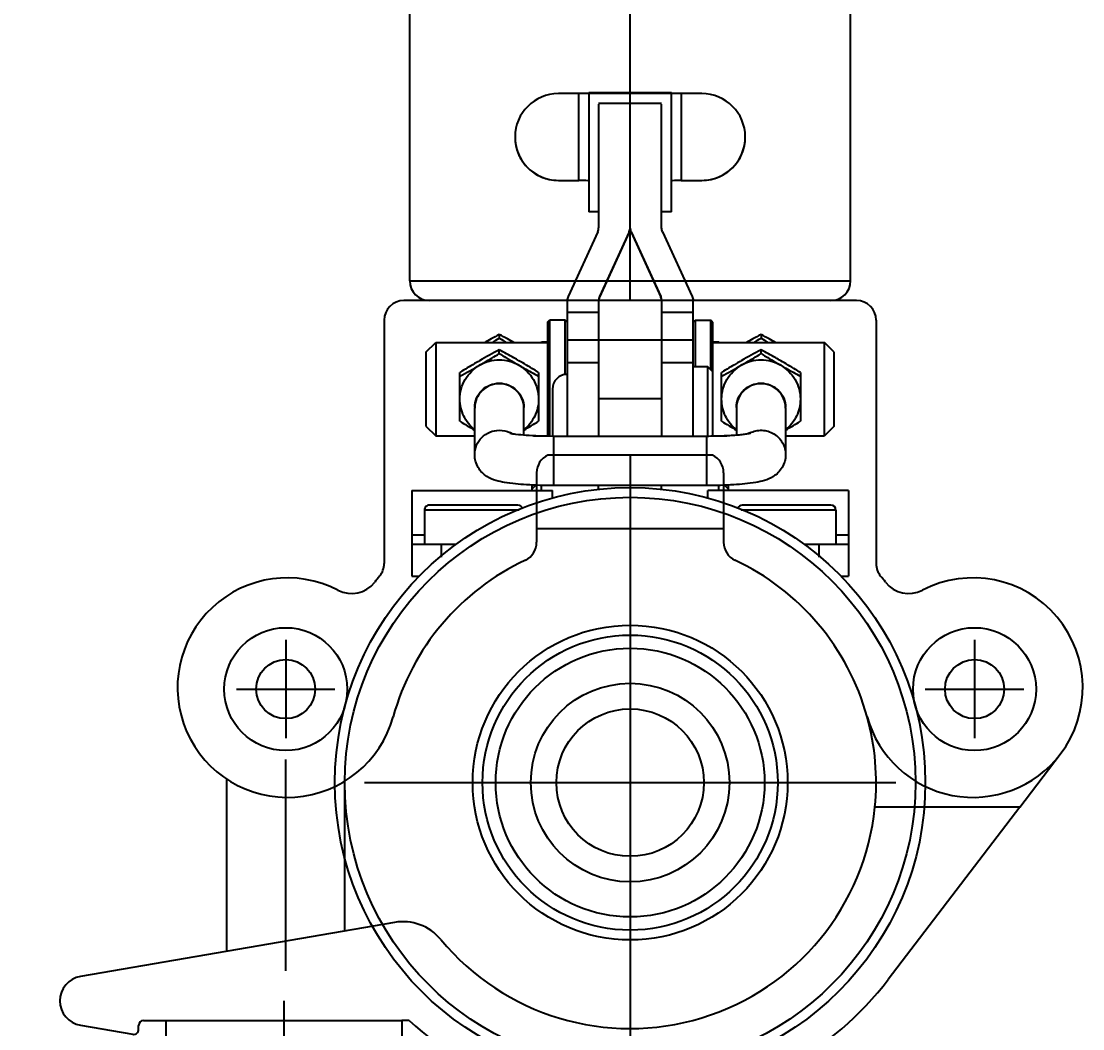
# Model space of a CAD drawing. Header units: millimetres. Extents: x -73584 to -37571, y -61249 to -50748.
# Drawn here: x -54596.2 to -54488.3, y -59535.2 to -59432.8 of the extents above; entities that cross this region are included whole.
import ezdxf

# ---------------------------------------------------------------- set-up
doc = ezdxf.new("R2010")
doc.units = ezdxf.units.MM
doc.header["$LTSCALE"] = 200
doc.header["$PDSIZE"] = -1
doc.linetypes.add('DOT_CENTER', pattern=[14, 12, -1, 0, -1])
doc.layers.add('1', color=7, linetype='Continuous')
doc.layers.add('DIM', color=3, linetype='Continuous')
doc.styles.add('TSSD_Dimension', font='tssdeng.shx', dxfattribs={"width": 0.7, "bigfont": 'hztxt.shx'})
doc.dimstyles.new('TSSD_20_20', dxfattribs={"dimtxt": 60, "dimasz": 20, "dimexe": 20, "dimexo": 50, "dimgap": 20, "dimtad": 1, "dimdec": 0, "dimzin": 0, "dimdsep": 46, "dimtxsty": 'TSSD_Dimension', "dimblk": 'ARCHTICK', "dimcen": 0, "dimdle": 20, "dimclrt": 7, "dimadec": 0, "dimazin": 0, "dimtfac": 1, "dimtdec": 0, "dimtix": 1, "dimtmove": 2, "dimatfit": 3, "dimfxl": 1, "dimtolj": 1, "dimtzin": 0, "dimarcsym": 0})

# ---------------------------------------------------------------- blocks, each defined once
blk = doc.blocks.new('2203')
at = {"color": 7, "linetype": 'Continuous'}
for p, q in [((-55408.95297301494, -57096.41924134453), (-55411.04278094097, -57096.41924058507)), ((-55408.95297621789, -57105.23960696259), (-55408.95297301494, -57096.41924134453)), ((-55407.98723319128, -57096.41772400442), (-55408.95297301494, -57096.41924134453)), ((-55407.95297301342, -57096.41719214111), (-55407.98723319128, -57096.41772400442)), ((-55407.95297299056, -57096.33538057752), (-55407.95297738731, -57108.44118501459)), ((-55399.55297298846, -57096.33538353409), (-55407.95297299056, -57096.33538048354)), ((-55399.55297301132, -57096.39770850723), (-55407.95297301342, -57096.39770545669)), ((-55399.55297738775, -57108.44118806767), (-55399.55297298846, -57096.33538362807)), ((-55399.51870772807, -57096.417727121), (-55399.55297301387, -57096.41719519419)), ((-55398.55297301488, -57096.41924512151), (-55399.51870772807, -57096.417727121)), ((-55398.55297301488, -57096.41924512151), (-55398.55297621783, -57105.23961074212)), ((-55396.4631650863, -57096.41924588098), (-55398.55297301488, -57096.41924512151)), ((-55406.95297340814, -57097.48653492241), (-55406.95297797761, -57110.04812660893)), ((-55406.95297337513, -57097.39901957039), (-55400.55297337606, -57097.39902189702)), ((-55400.55297797601, -57110.04812890509), (-55400.55297340908, -57097.48653724905)), ((-55411.04278414647, -57105.23960620313), (-55408.95297621789, -57105.23960696259)), ((-55398.55297621783, -57105.23961074212), (-55396.46316829178, -57105.23961150158)), ((-55406.9529773934, -57108.44118537781), (-55407.95297738731, -57108.44118501459)), ((-55399.55297738775, -57108.44118806767), (-55400.55297739181, -57108.44118770445)), ((-55407.04350367413, -57110.46292579712), (-55410.06245521559, -57117.05423191343)), ((-55403.84350343711, -57110.46292643973), (-55406.86245499889, -57117.05423260178)), ((-55403.84350345234, -57110.5155410716), (-55406.86245501667, -57117.11245355974)), ((-55403.84350345234, -57110.5155410716), (-55403.84350343711, -57110.46292643973)), ((-55403.66245258, -57110.46292702646), (-55400.64350604489, -57117.05423486744)), ((-55403.66245258, -57110.46292702646), (-55403.66245259525, -57110.51554165835)), ((-55403.66245259525, -57110.51554165582), (-55400.64350606521, -57117.11245581782)), ((-55400.46245281797, -57110.46292766909), (-55397.44350604662, -57117.05423602569)), ((-55410.15298067335, -57117.46933179697), (-55410.15298568731, -57131.25998382444)), ((-55406.95298067255, -57117.46933296028), (-55406.95298568651, -57131.25998498778)), ((-55406.86245499889, -57117.05423260178), (-55406.86245501667, -57117.11245355974)), ((-55400.64350606267, -57117.11245582543), (-55400.64350604489, -57117.05423486744)), ((-55400.55298067348, -57117.46933528693), (-55400.55298569253, -57131.25998731441)), ((-55397.35298568665, -57131.25998847519), (-55397.35298067269, -57117.46933644771)), ((-55406.95298111197, -57118.6720327596), (-55410.15298111022, -57118.6720315963)), ((-55397.35298111211, -57118.67203624703), (-55400.55298111036, -57118.67203508625)), ((-55412.15298146887, -57119.66266622666), (-55412.15298568273, -57131.25306255559)), ((-55412.15298146887, -57119.66266622666), (-55411.95298139643, -57119.462666299)), ((-55411.95298139643, -57119.46266629645), (-55411.95298568395, -57131.25536947248)), ((-55410.35298139857, -57119.46266688065), (-55411.95298139643, -57119.462666299)), ((-55410.35298340263, -57124.97968597359), (-55410.35298139857, -57119.46266687812)), ((-55410.15298147091, -57119.66266695309), (-55410.35298139857, -57119.46266688065)), ((-55397.35298147025, -57119.66267160384), (-55397.15298139781, -57119.46267167616)), ((-55397.15298139781, -57119.46267167871), (-55397.15298312246, -57124.20999249393)), ((-55397.15298139781, -57119.46267167616), (-55395.5529813974, -57119.46267225783)), ((-55395.55298323129, -57124.50999307757), (-55395.5529813974, -57119.46267226038)), ((-55395.35298146975, -57119.66267233027), (-55395.5529813974, -57119.46267225783)), ((-55395.35298568614, -57131.25302479088), (-55395.35298146975, -57119.66267233027)), ((-55417.05298154184, -57120.90323605945), (-55417.05298168154, -57121.28361799109)), ((-55390.45298154154, -57120.90324572415), (-55390.45298168124, -57121.28362765579)), ((-55424.5029825778, -57122.71266173955), (-55423.50298221561, -57121.71266210125)), ((-55423.50298221561, -57121.71266210125), (-55423.50298566747, -57131.212662103)), ((-55423.50298221561, -57121.71266210125), (-55412.15298221563, -57121.71266622621)), ((-55412.80567006697, -57121.71266598999), (-55412.75299855178, -57121.65999447481)), ((-55412.75299855178, -57121.65999447481), (-55412.1529821953, -57121.65999447481)), ((-55412.75299855178, -57121.65999447481), (-55412.75299855178, -57121.71266600777)), ((-55406.95298213304, -57121.48239843682), (-55410.1529821313, -57121.48239727348)), ((-55406.95298212543, -57121.45998819208), (-55400.55298212891, -57121.45999051871)), ((-55397.35298213318, -57121.48240192423), (-55400.55298213144, -57121.48240076091)), ((-55395.35298219619, -57121.65999446973), (-55394.75299855236, -57121.65999446973)), ((-55395.3529822165, -57121.71267232984), (-55384.00298221399, -57121.71267645479)), ((-55394.75299855236, -57121.65999446973), (-55394.70032045605, -57121.71267256606)), ((-55394.75299855236, -57121.71267254827), (-55394.75299855236, -57121.65999446973)), ((-55384.00298566584, -57131.21267645399), (-55384.00298221399, -57121.71267645479)), ((-55383.00298257823, -57122.71267681699), (-55384.00298221399, -57121.71267645479)), ((-55424.5029825778, -57122.71277454857), (-55424.50298530322, -57130.21254892923)), ((-55417.05298300489, -57122.84660855827), (-55417.05298286518, -57122.46622662663)), ((-55390.45298300458, -57122.84661822297), (-55390.45298286488, -57122.46623629133)), ((-55383.00298530364, -57130.21255798941), (-55383.00298257823, -57122.71279564581)), ((-55410.15298296188, -57123.75959379352), (-55406.95298296108, -57123.75959495683)), ((-55400.55298296202, -57123.75959728093), (-55397.35298296122, -57123.75959844425)), ((-55395.85298312659, -57124.20999296383), (-55397.35298312633, -57124.20999241772)), ((-55395.8529856869, -57131.25882828447), (-55395.85298312659, -57124.20999296383)), ((-55395.35298330616, -57124.70999314493), (-55395.85298312659, -57124.20999296383)), ((-55421.05298502772, -57129.72822023824), (-55421.05298381107, -57124.76009638228)), ((-55413.05298362618, -57124.76009858192), (-55413.05298482506, -57129.72822245058)), ((-55394.45298502743, -57129.72822990295), (-55394.45298381077, -57124.76010604698)), ((-55386.45298362587, -57124.76010824664), (-55386.45298482476, -57129.72823211528)), ((-55411.65298394205, -57126.46000919531), (-55411.65298568705, -57131.25882985419)), ((-55400.55298431331, -57127.45998988774), (-55406.95298430475, -57127.45998756366)), ((-55419.5529863691, -57133.12320647341), (-55419.55298464699, -57128.39950164855)), ((-55414.55298564777, -57131.14719258445), (-55414.552984647, -57128.39950346719)), ((-55392.95298464668, -57128.39951131579), (-55392.95298564744, -57131.14731355957)), ((-55387.9529846467, -57128.39951313189), (-55387.95298636882, -57133.12321795422)), ((-55424.50298530322, -57130.21266173825), (-55423.50298566747, -57131.212662103)), ((-55383.00298530364, -57130.21267681823), (-55384.00298566584, -57131.21267645399)), ((-55423.50298566747, -57131.212662103), (-55419.55298567061, -57131.21266353809)), ((-55413.56816108199, -57131.21266571232), (-55412.15298566749, -57131.21266622541)), ((-55412.75299854924, -57131.24202842729), (-55412.75299854924, -57131.21266600697)), ((-55411.55298569147, -57131.2599833139), (-55411.55298750756, -57136.25998331389)), ((-55395.95298569265, -57131.25998898318), (-55411.55298569147, -57131.2599833139)), ((-55395.95298750875, -57136.25998898317), (-55395.95298569265, -57131.25998898318)), ((-55395.35298567091, -57131.21267232903), (-55393.93466432163, -57131.21267284465)), ((-55394.75299854983, -57131.24206314146), (-55394.75299854983, -57131.21267254747)), ((-55387.95298567286, -57131.21267501888), (-55384.00298566584, -57131.21267645399)), ((-55413.75299854823, -57136.20809734958), (-55413.75299854823, -57136.75998893567)), ((-55413.33603793943, -57136.22360214459), (-55413.75299855076, -57136.6244104108)), ((-55412.75299854924, -57136.75998929889), (-55412.75299854924, -57136.24528262701)), ((-55395.95298750875, -57136.25998898317), (-55411.55298750756, -57136.25998331389)), ((-55406.95298766771, -57136.7118326007), (-55406.95298750261, -57136.25998498775)), ((-55400.55298767373, -57136.71183493495), (-55400.55298750862, -57136.25998731438)), ((-55394.75299854983, -57136.75999583684), (-55394.75299854983, -57136.24518161883)), ((-55393.7529985483, -57136.6244104057), (-55394.16988823777, -57136.22367031819)), ((-55393.7529985483, -57136.75999620261), (-55393.7529985483, -57136.20829099918)), ((-55425.95298768388, -57136.75998450083), (-55425.95299084873, -57145.4599809743)), ((-55425.95298768388, -57136.75998450083), (-55411.65298768348, -57136.75998969768)), ((-55411.65298798829, -57137.59925963204), (-55411.65298768348, -57136.7599897002)), ((-55381.55298768294, -57136.76000063492), (-55395.85298768335, -57136.75999543808)), ((-55395.85298798814, -57137.59926540037), (-55395.85298768335, -57136.75999544061)), ((-55381.55298768294, -57136.76000063492), (-55381.55299084778, -57145.45999710839)), ((-55415.15298823237, -57138.25998525495), (-55424.15298823081, -57138.25998198597)), ((-55383.35298823076, -57138.25999680941), (-55392.35298823175, -57138.25999354044)), ((-55424.65298841191, -57138.75998180385), (-55424.65298968444, -57142.25998180408)), ((-55415.03139099778, -57138.75998510331), (-55424.65298841191, -57138.75998180385)), ((-55382.85298841288, -57138.75999699305), (-55392.47458594131, -57138.75999329989)), ((-55382.85298841288, -57138.75999699305), (-55382.85298968542, -57142.25999699075)), ((-55425.9529893171, -57141.25998450514), (-55424.65298932123, -57141.25998497503)), ((-55382.8529893222, -57141.26000016423), (-55381.5529893187, -57141.26000063668)), ((-55421.4691042082, -57142.25998228923), (-55425.95298968541, -57142.2599809735)), ((-55422.95298968593, -57142.25998175075), (-55422.95299014567, -57143.52733967576)), ((-55381.55298968447, -57142.25999710506), (-55386.03687527345, -57142.25999516449)), ((-55384.55299014623, -57143.52735372197), (-55384.55298968648, -57142.25999570298)), ((-55425.95299084873, -57145.4599809743), (-55425.17727619238, -57145.45998104796)), ((-55382.32870561334, -57145.45999661563), (-55381.55299084778, -57145.45999710586))]:
    blk.add_line(p, q, dxfattribs=at)
for centre, radius in [((-55403.75299853302, -57166.45998830365), 29.99999999988), ((-55403.75299853302, -57166.45998819697), 29.00000000089999), ((-55403.75299853302, -57166.45998819697), 15.99999999892), ((-55403.75299853302, -57166.45998321349), 14.99999999994), ((-55403.75299853302, -57166.45998268772), 13.66023587226), ((-55403.75299853302, -57166.45998203746), 10.09252271306), ((-55403.75299853302, -57166.45998187745), 7.49444649952)]:
    blk.add_circle(centre, radius, dxfattribs=at)
for centre, radius, start, end in [((-55411.04278201032, -57100.82942207965), 4.41018412348, 90.00000439101454, 269.999972229428), ((-55396.46316722498, -57100.82943000699), 4.41018412348, 270.0000043910146, 89.99997222942801), ((-55411.04278157599, -57100.8400829651), 4.41018312018, 179.9999590813972, 245.6241205424966), ((-55396.46316285872, -57100.84009051653), 4.41017908412, 294.3757930331965, 3.628037738572939e-05), ((-55404.7484967122, -57110.10075833501), 0.99551872016, 335.3767110480695, 0.002155682991388654), ((-55402.75747113876, -57110.10076163193), 0.9955068583599999, 179.9976546175089, 204.6234038725958), ((-55376.63044055575, -57196.54151978384), 85.76206495, 118.1208968826375, 118.7592311739293), ((-55459.28083081216, -57199.87476802717), 89.55274511055998, 61.25426791416982, 61.86558495384117), ((-55350.03044055036, -57196.54152945618), 85.76206496016, 118.1208968826375, 118.7592311735638), ((-55432.68083081694, -57199.87477770457), 89.55274512579999, 61.25426791416982, 61.86558495384117), ((-55382.79060905581, -57185.32153131201), 72.96222853296, 118.757634020472, 119.3301123533342), ((-55466.93237022839, -57039.83781073063), 95.50587899294, 300.98791532261, 301.4843137136968), ((-55365.07632189365, -57036.37947275781), 99.55042438871999, 238.5258455223762, 239.0020780399774), ((-55451.9144272722, -57186.39297029435), 74.18977918174, 60.67190969303498, 61.23486124487616), ((-55356.19060906566, -57185.32154095894), 72.96222851264001, 118.7576340202714, 119.3301123533342), ((-55440.3323702357, -57039.83782038517), 95.50587900564, 300.98791532261, 301.4843137136968), ((-55338.47632188573, -57036.37948240981), 99.55042440142, 238.5258455223762, 239.0020780399774), ((-55425.31442727191, -57186.3929799565), 74.18977917666, 60.67190969303498, 61.23486124487616), ((-55379.68766133233, -57192.42260923073), 79.30991588074, 118.1077057801035, 119.7586806891182), ((-55353.08766133203, -57192.42261889543), 79.30991588074, 118.1077057801035, 119.7586806891182), ((-55458.4182556158, -57055.18418575791), 79.3098127288, 298.1077047388555, 299.7586820701303), ((-55417.0536693586, -57127.52350398729), 4.02089120128, 89.99021904816533, 119.8170152023176), ((-55417.05229933848, -57127.52350431495), 4.02089152894, 60.18295958198846, 90.00974119382983), ((-55431.81825561549, -57055.18419542515), 79.30981272625999, 298.1077047388555, 299.7586820701303), ((-55390.45366935831, -57127.52351365198), 4.02089120128, 89.99021904816533, 119.8170152023176), ((-55390.45229933818, -57127.52351397965), 4.02089152894, 60.18295958198846, 90.00974119382983), ((-55410.15298394232, -57126.45998776788), 1.49999999974, 89.99997918218038, 179.9999791821804), ((-55417.10776003782, -57128.34160779685), 2.44522458884, 180.0001244771127, 180.6792862353393), ((-55417.10776005562, -57128.39950873769), 2.44522458884, 179.3206721181756, 179.9998338889156), ((-55416.99825883188, -57128.34160783495), 2.44527420774, 359.3206892148594, 359.999833803038), ((-55416.9982588522, -57128.39950878341), 2.4452742052, 0.0001245629903215994, 0.6792691382386975), ((-55390.50776003752, -57128.34161746155), 2.44522458884, 180.0001244771127, 180.6792862353393), ((-55390.5077600553, -57128.39951840493), 2.44522458884, 179.3206721181756, 179.9998338889156), ((-55390.39825883158, -57128.34161749965), 2.44527420774, 359.3206892148594, 359.999833803038), ((-55390.39825885445, -57128.39951844811), 2.44527420774, 0.0001245634072032626, 0.6792691382386975), ((-55377.70659348853, -57059.08825520147), 82.87891360175999, 238.4657146747044, 239.674453994816), ((-55459.67034930669, -57053.62911881725), 89.242659335, 300.3685751400714, 301.4911175491938), ((-55351.10659349077, -57059.08826486617), 82.87891360175999, 238.4657146747044, 239.674453994816), ((-55433.07034930638, -57053.62912848195), 89.242659335, 300.3685751400714, 301.4911175491938), ((-55417.0477913795, -57133.14232784232), 2.50133410324, 63.05956995314084, 64.43239638751857), ((-55417.05086942771, -57133.1483033498), 2.50805569254, 59.69074066444675, 63.05873097114988), ((-55390.45382076009, -57133.15146739226), 2.51143174116, 116.7761843151467, 120.2735256848246), ((-55424.15298841368, -57138.75998198672), 0.50000000076, 89.99997918218038, 179.9999791821804), ((-55415.15298841271, -57138.75998525571), 0.50000000076, 17.15241632834627, 89.99997918218038), ((-55392.35298841208, -57138.75999354119), 0.50000000076, 89.99997918218038, 162.8475469075719), ((-55383.35298841364, -57138.75999681016), 0.50000000076, 359.9999791821804, 89.99997918218038)]:
    blk.add_arc(centre, radius, start, end, dxfattribs=at)
for centre, major_axis, ratio, start_param, end_param in [((-55411.04278257929, -57100.94898268127), (-4.410192071139999, 1.45796000162028e-06), 0.9728881308000001, 1.1453584635, 1.5707962929), ((-55396.4631667246, -57100.94898797971), (-4.410192071139999, 1.45796000162028e-06), 0.9728881308000001, 1.5707962929, 1.9962341224), ((-55408.95297624583, -57105.31315970347), (-0.9999999989799999, 3.632200003673941e-07), 0.0735527403, 3.1415926534, 4.7123889802), ((-55398.55297624577, -57105.31316348298), (-0.9999999989799999, 3.632200003673941e-07), 0.0735527403, -1.5707963269, -2e-10), ((-55405.95298069135, -57117.52804774), (-0.9999999989799999, 3.632200003673941e-07), 0.9996009495, -0.4287780273, -0.1435144857), ((-55401.55298069023, -57117.52804934019), (-0.9999999989799999, 3.632200003673941e-07), 0.9996009495, -3.0829755397, -2.712814626)]:
    blk.add_ellipse(centre, major_axis=major_axis, ratio=ratio, start_param=start_param, end_param=end_param, dxfattribs=at)
for points in [[(-55407.04350365126, -57110.46292574885), (-55406.98455367773, -57110.33426714155), (-55406.95297802841, -57110.18964740539), (-55406.95297797761, -57110.04812660893)], [(-55403.84350343711, -57110.46292643973), (-55403.78455360582, -57110.33426794927), (-55403.75297802506, -57110.18964839091), (-55403.75297797681, -57110.04812775701)], [(-55403.66245260286, -57110.46292697566), (-55403.72140248242, -57110.33426832774), (-55403.75297803014, -57110.18964856871), (-55403.75297797681, -57110.04812777225)], [(-55400.46245281797, -57110.46292766656), (-55400.52140255783, -57110.33426913036), (-55400.55297803188, -57110.18964954407), (-55400.55297797601, -57110.04812890509)], [(-55410.06245521559, -57117.05423191343), (-55410.12141271005, -57117.18299478519), (-55410.15298062254, -57117.32771307081), (-55410.15298067335, -57117.46933179697)], [(-55406.86245499889, -57117.05423260178), (-55406.92141263053, -57117.18299559798), (-55406.95298062175, -57117.32771406395), (-55406.95298067255, -57117.46933296028)], [(-55400.55298067348, -57117.46933528693), (-55400.55298062268, -57117.32771639566), (-55400.58454850467, -57117.18299791193), (-55400.64350604235, -57117.05423487507)], [(-55397.44350604662, -57117.05423602569), (-55397.38454850897, -57117.18299906509), (-55397.35298062189, -57117.32771755137), (-55397.35298067269, -57117.46933644771)], [(-55417.05298546614, -57130.64001932398), (-55416.68224034022, -57130.64001946114), (-55416.30271746707, -57130.72592954331), (-55415.96827620809, -57130.88593264469)]]:
    blk.add_open_spline(points, degree=3, dxfattribs=at)
for points, knots in [([(-55419.05298418649, -57124.03490688779), (-55418.88354406055, -57123.93773851469), (-55418.21247944381, -57123.54908661482), (-55417.54780799948, -57123.14947074401), (-55417.05298300742, -57122.84660829666)], [0, 0, 0, 0, 0.2518764163, 1, 1, 1, 1]), ([(-55415.05298247098, -57123.57179986125), (-55415.22160213374, -57123.47510185805), (-55415.88402307966, -57123.09894859969), (-55416.55267157727, -57122.73383099362), (-55417.05298286518, -57122.46622662663)], [0, 0, 0, 0, 0.2551699926, 1, 1, 1, 1]), ([(-55417.05298300489, -57122.84660855827), (-55416.88952752535, -57122.94665319435), (-55416.22708255357, -57123.34979469692), (-55415.55944626374, -57123.74446744582), (-55415.05298321013, -57124.03490784283)], [0, 0, 0, 0, 0.2471285916, 1, 1, 1, 1]), ([(-55392.45298418618, -57124.03491655249), (-55392.28354406024, -57123.9377481794), (-55391.61247944352, -57123.54909627952), (-55390.94780800171, -57123.14948040871), (-55390.45298300967, -57122.84661796135)], [0, 0, 0, 0, 0.2518764163, 1, 1, 1, 1]), ([(-55388.45298247068, -57123.57180952596), (-55388.62160213344, -57123.47511152275), (-55389.28402307937, -57123.09895826439), (-55389.95267157696, -57122.73384065832), (-55390.45298286488, -57122.46623629133)], [0, 0, 0, 0, 0.2551699926, 1, 1, 1, 1]), ([(-55390.45298300458, -57122.84661822297), (-55390.2895275276, -57122.94666285905), (-55389.62708255327, -57123.34980436163), (-55388.95944626344, -57123.74447711051), (-55388.45298320983, -57124.03491750753)], [0, 0, 0, 0, 0.2471285916, 1, 1, 1, 1]), ([(-55419.0529823018, -57123.57179760065), (-55419.22242245568, -57123.66896598899), (-55419.89348718669, -57124.05761794728), (-55420.55815873519, -57124.45723388921), (-55421.05298381107, -57124.76009638228)], [0, 0, 0, 0, 0.2518764168, 1, 1, 1, 1]), ([(-55421.0529843089, -57127.47571281033), (-55421.0529843089, -57127.12994373556), (-55420.9610067179, -57126.43468152181), (-55420.5563799935, -57125.46569485679), (-55419.91363321956, -57124.63356217511), (-55419.3541764797, -57124.20763122864), (-55419.05298368864, -57124.03490709607)], [0, 0, 0, 0, 0.2495366484, 0.4992925374, 0.7494276749, 1, 1, 1, 1]), ([(-55415.05298321013, -57124.03490784283), (-55414.88436362863, -57124.13160579777), (-55414.22194299515, -57124.50775887325), (-55413.55329481758, -57124.87287631675), (-55413.05298376334, -57125.14048055928)], [0, 0, 0, 0, 0.2551699884, 1, 1, 1, 1]), ([(-55415.05298331173, -57124.03490802063), (-55414.75179062226, -57124.20763233101), (-55414.19233406782, -57124.63356350861), (-55413.54958770028, -57125.46569650017), (-55413.14496138228, -57126.43468334807), (-55413.0529842307, -57127.12994560245), (-55413.05298430944, -57127.47571467468)], [0, 0, 0, 0, 0.2505723255, 0.500707463, 0.750463352, 1, 1, 1, 1]), ([(-55413.05298362618, -57124.76009858192), (-55413.21643902952, -57124.66005398903), (-55413.87888370159, -57124.25691269727), (-55414.54651966374, -57123.86224012366), (-55415.05298247098, -57123.57179986125)], [0, 0, 0, 0, 0.2471285978, 1, 1, 1, 1]), ([(-55392.4529823015, -57123.57180726535), (-55392.62242245539, -57123.66897565369), (-55393.2934871864, -57124.05762761196), (-55393.95815873489, -57124.45724355391), (-55394.45298381077, -57124.76010604698)], [0, 0, 0, 0, 0.2518764168, 1, 1, 1, 1]), ([(-55394.45298430861, -57127.47572247504), (-55394.45298430861, -57127.12995340024), (-55394.36100671761, -57126.43469118651), (-55393.95637999574, -57125.46570452149), (-55393.31363322181, -57124.63357183981), (-55392.75417648195, -57124.20764089336), (-55392.45298368834, -57124.03491676077)], [0, 0, 0, 0, 0.2495366484, 0.4992925374, 0.7494276749, 1, 1, 1, 1]), ([(-55388.45298320983, -57124.03491750753), (-55388.28436362834, -57124.13161546247), (-55387.62194299485, -57124.50776853796), (-55386.95329481983, -57124.87288598145), (-55386.45298376304, -57125.140490224)], [0, 0, 0, 0, 0.2551699884, 1, 1, 1, 1]), ([(-55388.45298331142, -57124.03491768533), (-55388.15179062197, -57124.20764199571), (-55387.59233406752, -57124.63357317331), (-55386.94958770252, -57125.46570616487), (-55386.54496138198, -57126.43469301277), (-55386.4529842304, -57127.12995526715), (-55386.45298430914, -57127.47572433939)], [0, 0, 0, 0, 0.2505723255, 0.500707463, 0.750463352, 1, 1, 1, 1]), ([(-55386.45298362587, -57124.76010824664), (-55386.61643902923, -57124.66006365373), (-55387.27888370128, -57124.25692236197), (-55387.94651966344, -57123.86224978836), (-55388.45298247068, -57123.57180952596)], [0, 0, 0, 0, 0.2471285978, 1, 1, 1, 1]), ([(-55419.55298462413, -57128.34161311053), (-55419.55298450729, -57128.01854338584), (-55419.42249722699, -57127.36470685504), (-55418.86578932592, -57126.53934370264), (-55418.03371782522, -57125.98736250282), (-55417.0530349555, -57125.79395570902), (-55416.07233934513, -57125.98733078075), (-55415.24022457555, -57126.53929087063), (-55414.68348213048, -57127.36467506187), (-55414.5529845073, -57128.01853630685), (-55414.55298462414, -57128.34161492663)], [0, 0, 0, 0, 0.1246193243, 0.2494510583, 0.3746069856, 0.4999939525, 0.6253803475, 0.7505393664, 0.8753772445999999, 1, 1, 1, 1]), ([(-55414.55315648817, -57128.37051955514), (-55414.55695793091, -57128.04981903575), (-55414.69306812857, -57127.40240355893), (-55415.25149951108, -57126.58743604994), (-55416.07953661802, -57126.04331743535), (-55417.05293238269, -57125.8528130259), (-55418.02634098959, -57126.04328428073), (-55418.85442144162, -57126.58738052806), (-55419.41288906739, -57127.40236766873), (-55419.54901089573, -57128.04980780387), (-55419.55281277788, -57128.37051759172)], [0, 0, 0, 0, 0.1246252101, 0.2494577137, 0.3746117489, 0.4999939047, 0.6253754823, 0.7505325515000001, 0.8753711867, 1, 1, 1, 1]), ([(-55392.95298462636, -57128.34162277522), (-55392.95298450699, -57128.01855305053), (-55392.82249722669, -57127.36471651975), (-55392.26578932563, -57126.53935336733), (-55391.43371782746, -57125.9873721675), (-55390.45303495521, -57125.79396537373), (-55389.47233934738, -57125.98734044545), (-55388.64022457525, -57126.53930053532), (-55388.08348213018, -57127.36468472657), (-55387.95298450701, -57128.01854597155), (-55387.95298462638, -57128.34162459133)], [0, 0, 0, 0, 0.1246193243, 0.2494510583, 0.3746069856, 0.4999939525, 0.6253803475, 0.7505393664, 0.8753772445999999, 1, 1, 1, 1]), ([(-55387.95315648786, -57128.37052921982), (-55387.95695793061, -57128.04982870045), (-55388.09306812828, -57127.40241322363), (-55388.65149951079, -57126.58744571462), (-55389.47953661773, -57126.04332710006), (-55390.4529323824, -57125.85282269061), (-55391.42634098929, -57126.04329394543), (-55392.25442144132, -57126.58739019276), (-55392.81288906709, -57127.40237733343), (-55392.94901089542, -57128.04981746857), (-55392.95281277758, -57128.37052725642)], [0, 0, 0, 0, 0.1246252101, 0.2494577137, 0.3746117489, 0.4999939047, 0.6253754823, 0.7505325515000001, 0.8753711867, 1, 1, 1, 1]), ([(-55419.55594000303, -57130.57486252262), (-55419.78791536076, -57130.39002386257), (-55420.21172697695, -57129.96724081177), (-55420.68926173434, -57129.20927229214), (-55420.98595970839, -57128.3649743135), (-55421.05298444352, -57127.77135859445), (-55421.0529843089, -57127.47571281033)], [0, 0, 0, 0, 0.2504585102, 0.5005550164, 0.7503562506999999, 1, 1, 1, 1]), ([(-55413.05298430944, -57127.47571467468), (-55413.05298437802, -57127.77136054771), (-55413.12000932652, -57128.36497641661), (-55413.41670791271, -57129.20927448417), (-55413.89424328733, -57129.96724293775), (-55414.31805533277, -57130.39002581838), (-55414.55003089624, -57130.57486436412)], [0, 0, 0, 0, 0.2496437491, 0.4994449836, 0.7495414897, 1, 1, 1, 1]), ([(-55392.95594000525, -57130.57487218732), (-55393.18791536047, -57130.39003352727), (-55393.61172697665, -57129.96725047647), (-55394.08926173404, -57129.20928195684), (-55394.38595970807, -57128.36498397819), (-55394.45298444576, -57127.77136825915), (-55394.45298430861, -57127.47572247504)], [0, 0, 0, 0, 0.2504585102, 0.5005550164, 0.7503562506999999, 1, 1, 1, 1]), ([(-55386.45298430914, -57127.47572433939), (-55386.45298437773, -57127.77137021241), (-55386.52000932622, -57128.36498608131), (-55386.81670791241, -57129.20928414887), (-55387.29424328702, -57129.96725260246), (-55387.71805533246, -57130.39003548308), (-55387.95003089594, -57130.5748740288)], [0, 0, 0, 0, 0.2496437491, 0.4994449836, 0.7495414897, 1, 1, 1, 1]), ([(-55419.5529863691, -57133.12320647341), (-55419.55298624974, -57132.80015065267), (-55419.42258375463, -57132.14631625295), (-55418.86554981917, -57131.32094443405), (-55418.03465499888, -57130.76893674711), (-55417.37806145303, -57130.64001920712), (-55417.05298546614, -57130.64001932398)], [0, 0, 0, 0, 0.2492269597, 0.4988980251, 0.7492145484, 1, 1, 1, 1]), ([(-55391.55711951615, -57130.96347055668), (-55391.55168027886, -57130.96157384977), (-55391.53403432482, -57130.95616737595), (-55391.57402689153, -57130.96739057676), (-55391.62851746834, -57130.97956550288), (-55391.76112147035, -57131.00668719871), (-55392.01244231645, -57131.04813663067), (-55392.42376930684, -57131.10136389784), (-55392.99572844741, -57131.15533093496), (-55393.65962616965, -57131.20079358469), (-55394.38829031048, -57131.23455807901), (-55395.16000792122, -57131.25533524091), (-55395.68636807246, -57131.25998907971), (-55395.95298569265, -57131.25998898318)], [0, 0, 0, 0, 0.0038865478, 0.005248791700000001, 0.0209989636, 0.0504558613, 0.09066415539999999, 0.1962572158, 0.3278961789, 0.4791957853, 0.6448691162, 0.8201144673999999, 1, 1, 1, 1]), ([(-55391.58523705199, -57130.90932855674), (-55391.20987793987, -57130.71991515604), (-55390.34647047949, -57130.53121920629), (-55389.08979947492, -57130.91275482879), (-55388.17537907619, -57131.85285144491), (-55387.95298621642, -57132.70529552361), (-55387.95298636882, -57133.12321795422)], [0, 0, 0, 0, 0.2505910315, 0.5011166322999999, 0.7509109756, 1, 1, 1, 1]), ([(-55411.55298569147, -57131.2599833139), (-55412.03762682277, -57131.25998313865), (-55412.96310052172, -57131.2449106034), (-55414.2387563575, -57131.18288465428), (-55415.21846247277, -57131.08798535971), (-55415.75873965738, -57131.01131070991), (-55415.94579580093, -57130.96329468453)], [0, 0, 0, 0, 0.329794788, 0.6298215872999999, 0.8685828743, 1, 1, 1, 1]), ([(-55411.55298750756, -57136.25998331389), (-55412.46889180479, -57136.25998298116), (-55414.12700538465, -57136.21467798667), (-55416.08253214417, -57136.04541154084), (-55417.43265801134, -57135.76927779798), (-55418.4228398994, -57135.36167756923), (-55419.30971980967, -57134.47083669662), (-55419.55298653166, -57133.57616512299), (-55419.5529863691, -57133.12320647341)], [0, 0, 0, 0, 0.2890437109, 0.5234135360000001, 0.618114455, 0.7233188693000001, 0.8570540076000001, 1, 1, 1, 1]), ([(-55387.95298636882, -57133.12321795422), (-55387.95298653393, -57133.5762850567), (-55388.19642618419, -57134.47126277907), (-55389.08368565429, -57135.36223173372), (-55390.07410878138, -57135.76952822165), (-55391.42413254564, -57136.04545849784), (-55393.37936433495, -57136.2147165007), (-55395.03726747836, -57136.25998931591), (-55395.95298750875, -57136.25998898317)], [0, 0, 0, 0, 0.1429799647, 0.2767806876, 0.3819788908, 0.4766543452000001, 0.7110149531000001, 1, 1, 1, 1])]:
    blk.add_open_spline(points, degree=3, knots=knots, dxfattribs=at)
blk = doc.blocks.new('23-D0285-B_SCREW-BASE-BAR_CLAMP_Absen-M2_9', base_point=(-97.2499998101745, -170.8494758670883))
at = {"color": 7, "linetype": 'Continuous'}
for p, q in [((-97.24999980636652, -169.7776790858259), (-97.2499998101745, -154.8494758670883)), ((-97.24999980609311, -170.8494758670883), (-97.24999980636652, -169.7776790858259))]:
    blk.add_line(p, q, dxfattribs=at)
blk = doc.blocks.new('HEX-BOLT_DIN-931_M12x30_A2-70_STAINLESS-STEEL', base_point=(-120.4499998869841, -172.349476046348))
at = {"color": 7, "linetype": 'Continuous'}
for p, q in [((-120.4499998869841, -162.84947587584), (-120.4499998869841, -153.3494757053317)), ((-114.7499998869838, -153.3494758758417), (-120.4499998869841, -153.3494757053317)), ((-112.9499998869841, -156.8494758758397), (-112.9499998869839, -154.4776960871335)), ((-112.9499998869841, -162.84947587584), (-112.9499998869841, -156.8494758758397)), ((-112.9499998869841, -162.84947587584), (-120.4499998869841, -162.84947587584)), ((-120.4499998869841, -172.349476046348), (-120.4499998869841, -162.84947587584)), ((-112.9499998869841, -168.8494758758397), (-112.9499998869841, -162.84947587584)), ((-112.9499998869839, -171.2212556645499), (-112.9499998869841, -168.8494758758397)), ((-114.7499998869838, -172.3494758758417), (-120.4499998869841, -172.349476046348))]:
    blk.add_line(p, q, dxfattribs=at)
blk = doc.blocks.new('23-D0479-B_BASE-BAR_CLAMP_Absen-M2_9__19', base_point=(-97.24999981333777, -185.2494758794204))
at = {"color": 7, "linetype": 'Continuous'}
for p, q in [((-95.24999981384792, -140.4494758794205), (-66.74999989269897, -140.4494758721504)), ((-97.2499998101745, -154.8494758670883), (-97.24999981333777, -142.4494758799305)), ((-97.24999980636652, -169.7776790858259), (-97.2499998101745, -154.8494758670883)), ((-97.24999980609311, -170.8494758670883), (-97.24999980636652, -169.7776790858259)), ((-97.24999980293025, -183.2494758799306), (-97.24999980609311, -170.8494758670883)), ((-95.24999980242006, -185.2494758794204), (-66.7499998812711, -185.2494758721505))]:
    blk.add_line(p, q, dxfattribs=at)
at = {"color": 140, "linetype": 'Continuous'}
blk.add_line((-95.24999981384792, -140.4494758794205), (-95.24999980242006, -185.2494758794204), dxfattribs=at)
at = {"color": 7, "linetype": 'Continuous'}
for centre, start, end in [((-95.24999981333777, -142.4494758794205), 90.00000001461487, 180.0000000146104), ((-95.24999980293022, -183.2494758794204), 180.0000000146161, 270.0000000146154)]:
    blk.add_arc(centre, 2, start, end, dxfattribs=at)
at = {"layer": '1', "color": 1, "linetype": 'DOT_CENTER'}
blk.add_line((-97.24999981384792, -162.8494758794204), (-64.7499998812711, -162.8494758794204), dxfattribs=at)
blk = doc.blocks.new('23-B0031-A_CLAMP-Ø50-H-30_MAX-500KG_STEEL_Black__20', base_point=(-208.9999998869838, -208.8494758758417))
at = {"color": 7, "linetype": 'Continuous'}
for p, q in [((-170.9199620536493, -106.9917928644108), (-171.8369536902995, -112.3156514505635)), ((-160.4599250635447, -138.8974919873487), (-165.9554240111141, -106.9917928644108)), ((-171.3442094593672, -112.9005226640754), (-170.9376930323817, -112.9005226640754)), ((-170.4376930323817, -113.4005226640754), (-170.4376930323817, -115.6505226640754)), ((-172.8376930323817, -117.8494758758417), (-172.8376930323817, -115.6505226640754)), ((-170.4376930323817, -115.6505226640754), (-172.8376930323817, -115.6505226640754)), ((-170.4376930323817, -115.6505226640754), (-170.4376930323817, -139.6505226640754)), ((-181.8376930323817, -119.8494758758417), (-172.8376930323817, -117.8494758758417)), ((-172.8376930323817, -124.3494758758417), (-172.8376930323817, -117.8494758758417)), ((-181.8376930323817, -121.8494758758417), (-181.8376930323817, -119.8494758758417)), ((-208.9999998869838, -122.8494758758417), (-207.9999998869838, -121.8494758758417)), ((-207.9999998869838, -121.8494758758417), (-207.9999998869838, -127.8494758758417)), ((-207.9999998869838, -121.8494758758417), (-181.8376930323817, -121.8494758758417)), ((-181.8376930323817, -124.5740556406585), (-181.8376930323817, -121.8494758758417)), ((-163.3963081290886, -121.8494758758417), (-145.8974370357335, -121.8494758758417)), ((-208.9999998869838, -122.8494758758417), (-208.9999998869838, -132.8494758758417)), ((-186.0013041392029, -124.6779515076761), (-192.9125296584441, -124.8504094411991)), ((-184.5446603252251, -124.6416034271022), (-186.0013041392029, -124.6779515076761)), ((-172.8376930323817, -124.3494758758417), (-184.5446603252251, -124.6416034271022)), ((-172.8376930323817, -131.3494758758417), (-172.8376930323817, -124.3494758758417)), ((-195.0445995790912, -125.8173431306474), (-195.0445995790912, -129.881608621036)), ((-207.9999998869838, -127.8494758758417), (-207.9999998869838, -133.8494758758417)), ((-192.9125296584441, -130.8485423104843), (-186.0013041392029, -131.0210002440073)), ((-186.0013041392029, -131.0210002440073), (-184.5446603252251, -131.0573483245811)), ((-184.5446603252251, -131.0573483245811), (-172.8376930323817, -131.3494758758417)), ((-181.8376930323817, -133.8494758758417), (-181.8376930323817, -131.1248961110249)), ((-172.8376930323817, -137.8494758758417), (-172.8376930323817, -131.3494758758417)), ((-208.9999998869838, -132.8494758758417), (-207.9999998869838, -133.8494758758417)), ((-207.9999998869838, -133.8494758758417), (-181.8376930323817, -133.8494758758417)), ((-181.8376930323817, -135.8494758758417), (-181.8376930323817, -133.8494758758417)), ((-161.3294050621245, -133.8494758758417), (-146.0973966660421, -133.8494758758417)), ((-181.8376930323817, -135.8494758758417), (-172.8376930323817, -137.8494758758417)), ((-172.8376930323817, -139.6505226640754), (-172.8376930323817, -137.8494758758417)), ((-99.2499998869838, -137.8494758758417), (-123.9789424356637, -137.8494758758417)), ((-170.4376930323817, -139.6505226640754), (-172.8376930323817, -139.6505226640754)), ((-170.4376930323817, -140.4005226640754), (-170.4376930323817, -139.6505226640754)), ((-97.24999981333777, -142.4494758799305), (-97.2499998869838, -139.8494758758417)), ((-97.2499998101745, -154.8494758670883), (-97.24999981333777, -142.4494758799305)), ((-120.4499998869841, -153.3494757053317), (-121.8215328863716, -153.3494758758417)), ((-114.7499998869838, -153.3494758758417), (-120.4499998869841, -153.3494757053317)), ((-112.9499998869841, -156.8494758758397), (-112.9499998869839, -154.4776960871335)), ((-97.24999980636652, -169.7776790858259), (-97.2499998101745, -154.8494758670883)), ((-112.9499998869841, -162.84947587584), (-112.9499998869841, -156.8494758758397)), ((-112.9499998869841, -168.8494758758397), (-112.9499998869841, -162.84947587584)), ((-112.9499998869839, -171.2212556645499), (-112.9499998869841, -168.8494758758397)), ((-97.24999980609311, -170.8494758670883), (-97.24999980636652, -169.7776790858259)), ((-97.24999980293025, -183.2494758799306), (-97.24999980609311, -170.8494758670883)), ((-120.4499998869841, -172.349476046348), (-121.8215328863716, -172.3494758758417)), ((-114.7499998869838, -172.3494758758417), (-120.4499998869841, -172.349476046348)), ((-97.2499998869838, -185.8494758758417), (-97.24999980293025, -183.2494758799306)), ((-148.7499998869838, -202.4506372777212), (-148.7499998869838, -187.7241618035072)), ((-99.2499998869838, -187.8494758758417), (-123.9789424356637, -187.8494758758417)), ((-148.7499998869838, -202.4506372777212), (-166.267452503085, -189.0849783631611)), ((-148.7499998869838, -202.4506372777212), (-143.3608352041398, -206.562521497638))]:
    blk.add_line(p, q, dxfattribs=at)
at = {"color": 140, "linetype": 'Continuous'}
for p, q in [((-186.0013041392029, -124.6779515076761), (-186.0013041392029, -131.0210002440073)), ((-184.5446603252251, -124.6416034271022), (-184.5446603252251, -131.0573483245811)), ((-194.7529931463915, -125.5404445912389), (-194.7529931463915, -130.1585071604444))]:
    blk.add_line(p, q, dxfattribs=at)
for centre in [(-136.7499998869838, -127.8494758758417), (-136.7499998869838, -197.8494758758417)]:
    blk.add_circle(centre, 6.25, dxfattribs=at)
at = {"color": 7, "linetype": 'Continuous'}
for centre in [(-136.7499998869838, -127.8494758758417), (-136.7499998869838, -197.8494758758417)]:
    blk.add_circle(centre, 3, dxfattribs=at)
for centre, radius, start, end in [((-168.4376930323817, -107.4193436521682), 2.518820988092796, 9.772843562437307, 170.2271564375626), ((-171.3442094593672, -112.4005226640754), 0.5000000000000635, 170.2271564375645, 270), ((-170.9376930323817, -113.4005226640754), 0.5, 0, 90), ((-136.5932961792438, -128.0061795835817), 11.15670370773995, 332.5737564282917, 254.50946377406), ((-192.8376930323817, -127.8494758758417), 3.000000000000047, 91.42942255179814, 129.6750988955212), ((-192.8376930323817, -127.8494758758417), 3.000000000000073, 129.6750988955212, 137.3609436494348), ((-192.8376930323817, -127.8494758758417), 3.000000000000023, 222.6390563505652, 230.3249011044774), ((-192.8376930323817, -127.8494758758417), 2.999999999999985, 230.3249011044774, 268.5705774482018), ((-124.0277422120286, -134.5268477522389), 2.999999999999941, 152.5737564282936, 231.8818639741309), ((-146.2499998869823, -162.8494758758429), 32.99999999999998, 50.48234720283067, 51.88186397413202), ((-123.9789424356637, -135.8494758758417), 1.999999999999995, 230.4823472028249, 270), ((-99.2499998869838, -139.8494758758417), 2, 0, 90), ((-165.3873673728673, -139.7462041224677), 4.99999999999994, 309.6363167841793, 9.772843562436261), ((-146.2499998869838, -162.8494758758417), 25.00000000000003, 25.20928558710927, 74.50946377406012), ((-146.2499998869838, -162.8494758758417), 33.00000000000002, 137.1351522400376, 232.6566938873853), ((-146.2499998869838, -162.8494758758417), 25.00000000000005, 129.6363167841781, 264.2608295227332), ((-121.8215328863716, -151.3494758758417), 1.999999999999953, 205.2092855871078, 270), ((-114.7499998869838, -155.3494758758417), 1.99999999999994, 25.84193276317035, 90), ((-114.7499998869838, -170.3494758758417), 2, 270, 334.1580672368304), ((-121.8215328863716, -174.3494758758417), 2, 90, 154.7907144128892), ((-146.2499998869838, -162.8494758758417), 24.99999999999997, 285.4905362259399, 334.790714412891), ((-99.2499998869838, -185.8494758758417), 2, 270, 0), ((-146.2499998869838, -162.8494758758417), 25, 264.2608295227332, 285.4905362259399), ((-136.5932961792438, -197.6927721681017), 11.15670370774002, 105.4905362259398, 232.656693887385), ((-146.2499998869823, -162.8494758758405), 33.00000000000002, 308.118136025868, 309.5176527971692), ((-123.9789424356637, -189.8494758758417), 2, 90, 129.5176527971767), ((-124.0277422120286, -191.1721039994444), 2.99999999999993, 128.1181360258704, 207.4262435717082), ((-136.5932961792438, -197.6927721681017), 11.15670370774001, 232.656693887385, 27.42624357170834)]:
    blk.add_arc(centre, radius, start, end, dxfattribs=at)
at = {"layer": '1', "color": 1, "linetype": 'DOT_CENTER'}
for p, q in [((-136.7499998869838, -122.8494758758417), (-136.7499998869838, -132.8494758758417)), ((-210.9999998869838, -127.8494758758417), (-179.8376930323817, -127.8494758758414)), ((-168.4376930323817, -127.6505226640754), (-174.8376930323817, -127.6505226640754)), ((-165.3963081290886, -127.8494758758417), (-143.8974370357335, -127.8494758758417)), ((-131.7499998869838, -127.8494758758417), (-141.7499998869838, -127.8494758758417)), ((-146.2499998869838, -135.8494758758417), (-146.2499998869838, -189.8494758758417)), ((-119.2499998869838, -162.8494758758417), (-173.2499998869838, -162.8494758758417)), ((-136.7499998869838, -192.8494758758417), (-136.7499998869838, -202.8494758758417)), ((-131.7499998869838, -197.8494758758417), (-141.7499998869838, -197.8494758758417))]:
    blk.add_line(p, q, dxfattribs=at)
blk = doc.blocks.new('23-A0237-B_BASE-BAR_CLAMP_Absen-M2_9__21', base_point=(-208.9999998869838, -208.8494758758417))
for name, p in [('23-B0031-A_CLAMP-Ø50-H-30_MAX-500KG_STEEL_Black__20', (-208.9999998869838, -208.8494758758417)), ('23-D0479-B_BASE-BAR_CLAMP_Absen-M2_9__19', (-97.24999981333772, -185.2494758794204)), ('HEX-BOLT_DIN-931_M12x30_A2-70_STAINLESS-STEEL', (-120.4499998869841, -172.349476046348)), ('23-D0285-B_SCREW-BASE-BAR_CLAMP_Absen-M2_9', (-97.24999981017449, -170.8494758670882))]:
    blk.add_blockref(name, p)
blk = doc.blocks.new('23-A0281-B_CLAMP_TILE-TUBE-Ø50_Absen-X5__24', base_point=(-208.9999998869838, -208.8494758758417))
blk.add_blockref('23-A0237-B_BASE-BAR_CLAMP_Absen-M2_9__21', (-208.9999998869838, -208.8494758758417))
blk = doc.blocks.new('_ArchTick')
at = {"color": 0, "linetype": 'ByBlock'}
blk.add_lwpolyline([(-0.7071067811865476, -0.7071067811865476, 0.5, 0.5, 0), (0.7071067811865476, 0.7071067811865476, 0.5, 0.5, 0)], format="xyseb", dxfattribs=at)
blk = doc.blocks.new('*D1144')
at = {"layer": 'Defpoints', "color": 0, "transparency": 16777216}
for p in [(-55063.20892723562, -59180.18722963743), (-54783.7541431939, -59180.18722963743), (-54534.27799984747, -59760.18722963743)]:
    blk.add_point(p, dxfattribs=at)
at = {"layer": 'DIM', "color": 0, "lineweight": -2, "transparency": 16777216}
for p, q in [((-55063.20892723562, -59780.18722963743), (-55063.20892723562, -59160.18722963743)), ((-54833.7541431939, -59180.18722963743), (-55083.20892723562, -59180.18722963743)), ((-54584.27799984747, -59760.18722963743), (-55083.20892723562, -59760.18722963743))]:
    blk.add_line(p, q, dxfattribs=at)
at = {"layer": 'DIM', "color": 0, "lineweight": -2, "transparency": 16777216, "xscale": 20, "yscale": 20, "zscale": 20}
for p, rotation in [((-55063.20892723562, -59180.18722963743), 90), ((-55063.20892723562, -59760.18722963743), 270)]:
    blk.add_blockref('_ArchTick', p, dxfattribs=dict(at, rotation=rotation))
at = {"layer": 'DIM', "color": 7, "transparency": 16777216, "insert": (-55114.36277338946, -59470.18722963744), "char_height": 60, "attachment_point": 5, "rotation": 90, "style": 'TSSD_Dimension'}
blk.add_mtext('\\A1;580 [1\'-10 3/4"]', dxfattribs=at)
blk = doc.blocks.new('*D1371')
at = {"layer": 'Defpoints', "color": 0, "transparency": 16777216}
for p in [(-54783.7541431939, -59180.18722963743), (-55328.25200416398, -59830.31184137802), (-54534.2780209574, -59830.31184137802)]:
    blk.add_point(p, dxfattribs=at)
at = {"layer": 'DIM', "color": 0, "lineweight": -2, "transparency": 16777216}
for p, q in [((-55328.25200416398, -59160.18722963743), (-55328.25200416398, -59850.31184137802)), ((-54833.7541431939, -59180.18722963743), (-55348.25200416398, -59180.18722963743)), ((-54584.2780209574, -59830.31184137802), (-55348.25200416398, -59830.31184137802))]:
    blk.add_line(p, q, dxfattribs=at)
at = {"layer": 'DIM', "color": 0, "lineweight": -2, "transparency": 16777216, "xscale": 20, "yscale": 20, "zscale": 20}
for p, rotation in [((-55328.25200416398, -59180.18722963743), 90), ((-55328.25200416398, -59830.31184137802), 270)]:
    blk.add_blockref('_ArchTick', p, dxfattribs=dict(at, rotation=rotation))
at = {"layer": 'DIM', "color": 7, "transparency": 16777216, "insert": (-55379.40585031782, -59505.24953550774), "char_height": 60, "attachment_point": 5, "rotation": 90, "style": 'TSSD_Dimension'}
blk.add_mtext('\\A1;650 [2\'-1 1/2"]', dxfattribs=at)

msp = doc.modelspace()

# ---------------------------------------------------------------- block references
at = {"rotation": 90}
msp.add_blockref('23-A0281-B_CLAMP_TILE-TUBE-Ø50_Absen-X5__24', (-54488.27784770399, -59572.93725376335), dxfattribs=at)
at = {"layer": 'DIM', "color": 3}
msp.add_blockref('2203', (869.4751508290283, -2343.727265566384), dxfattribs=at)

# ---------------------------------------------------------------- dimensions: what is measured, and where the dimension line sits
at = {"layer": 'DIM'}
for base, p1, p2, picture, middle in [((-55328.25200416398, -59830.31184137802), (-54783.7541431939, -59180.18722963743), (-54534.2780209574, -59830.31184137802), '*D1371', (-55379.40585031782, -59505.24953550774)), ((-55063.20892723562, -59180.18722963743), (-54534.27799984747, -59760.18722963743), (-54783.7541431939, -59180.18722963743), '*D1144', (-55114.36277338946, -59470.18722963744))]:
    dim = msp.add_linear_dim(base=base, p1=p1, p2=p2, angle=90, dimstyle='TSSD_20_20', dxfattribs=at)
    dim.commit()
    dim.dimension.update_dxf_attribs({"geometry": picture, "text_midpoint": middle})

doc.saveas('drawing.dxf')
